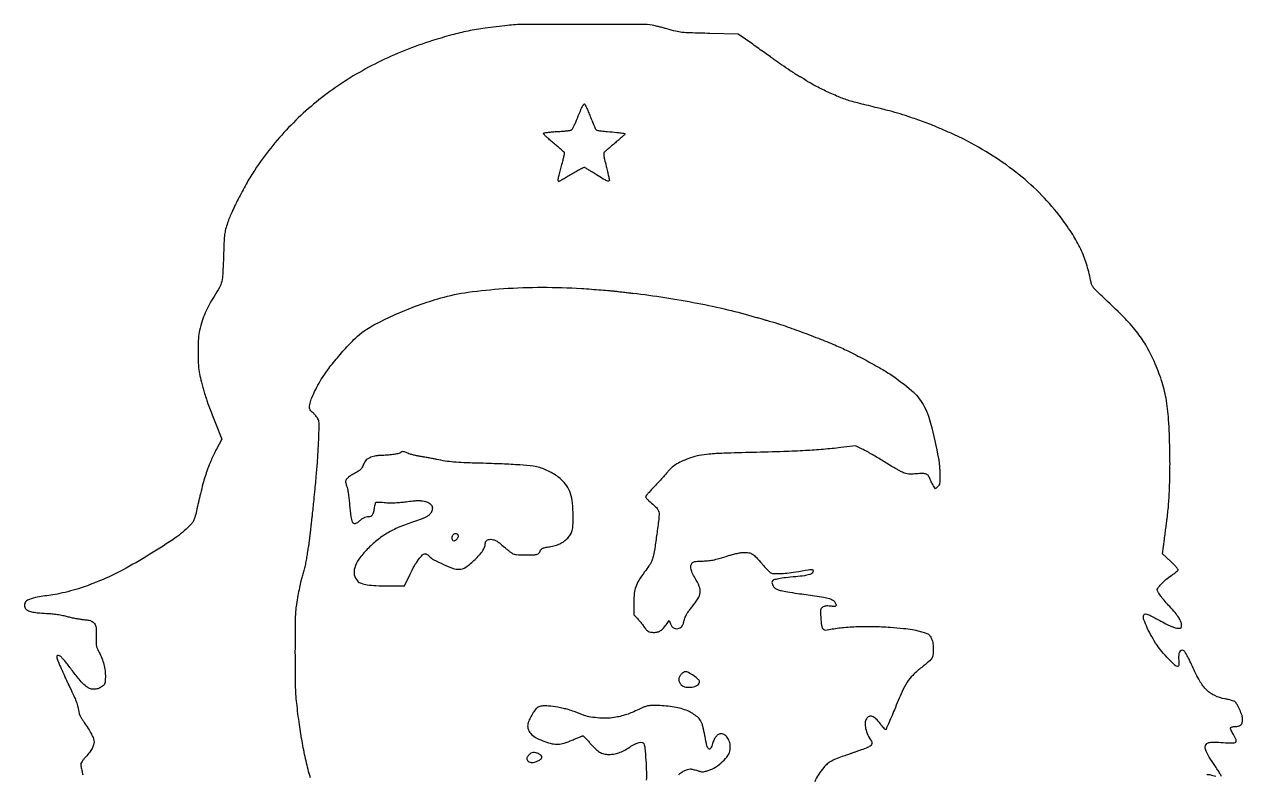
# Model space of a CAD drawing. Extents: x 0 to 1200, y 0 to 1477.
# Drawn here: x 23 to 1200, y 752 to 1477 of the extents above; entities that cross this region are included whole.
import ezdxf

# ---------------------------------------------------------------- set-up
doc = ezdxf.new("R2010")
doc.units = 0

msp = doc.modelspace()

# ---------------------------------------------------------------- linework, layer by layer
for points in [[(1179.62435, 749.732026, 0.004306), (1177.906394, 752.734688, 0.010359), (1175.753101, 756.254575, 0.006354), (1173.077928, 760.316093, -0.007495), (1167.783252, 768.394647, -0.032137), (1165.020365, 773.441035, -0.05729), (1163.839803, 776.977265, -0.143709), (1164.048849, 779.66206, -0.15575), (1165.558972, 781.55963, -0.106262), (1168.140517, 782.584343, -0.048175), (1172.628954, 782.898408, -0.008299), (1181.15981, 782.531219, 0.009278), (1190.511249, 782.147047, 0.171733), (1193.282194, 783.058073, 0.349216), (1193.792522, 785.133999, 0.031329), (1191.072818, 790.189761, -0.017826), (1189.895374, 792.2437, -0.023721), (1188.983925, 794.192635, -0.022173), (1188.391839, 795.836707, -0.168504), (1188.418228, 796.647502, -0.16844), (1188.879604, 797.195094, -0.056426), (1189.84672, 797.631815, -0.045928), (1191.162996, 797.925658, -0.029868), (1192.718615, 798.031803, 0.05285), (1196.148162, 798.424518, 0.132608), (1198.359108, 799.584827, 0.142337), (1199.592741, 801.637931, 0.06466), (1200, 804.774008, 0.080162), (1199.389678, 808.556347, 0.02335), (1197.267907, 814.08151, 0.022714), (1194.667119, 819.347184, 0.093744), (1192.412619, 822.072519, 0.092692), (1191.455885, 822.605002, 0.011188), (1189.142419, 823.322256, 0.01299), (1186.325455, 824.048403, 0.010355), (1183.253597, 824.689018, -0.059864), (1173.032764, 827.900856, -0.089081), (1165.32177, 833.196098, -0.06872), (1158.643911, 841.905597, -0.023252), (1151.385994, 856.179546, 0.005523), (1148.182581, 863.074109, 0.016927), (1145.8044, 867.643852, 0.019872), (1143.940569, 870.660508, 0.169158), (1142.685457, 871.599832, 0.180182), (1140.55938, 871.49513, 0.181827), (1139.029698, 870.025234, 0.095607), (1138.229859, 866.956507, 0.031085), (1138.219569, 862.25, -0.008591), (1138.362185, 858.918358, -0.0525), (1138.225932, 857.203871, -0.136332), (1137.800638, 856.335012, -0.214346), (1137.055065, 856, -0.197059), (1134.803293, 856.92332, -0.007562), (1128.340528, 863.490207, -0.014443), (1121.974438, 870.555327, -0.026401), (1117.270324, 876.721177, -0.020752), (1112.161534, 884.916423, -0.021038), (1107.774748, 893.470292, -0.018904), (1104.608104, 901.087329, -0.124851), (1104.168007, 905.155055, -0.249216), (1105.243208, 906.632438, -0.190963), (1107.267674, 906.786203, -0.045538), (1111.355648, 905.093439, -0.004205), (1121.022459, 899.912262, 0.006688), (1127.156672, 896.663571, 0.018199), (1131.608816, 894.582372, 0.025016), (1134.943257, 893.361944, 0.075353), (1137.331285, 893, 0.019159), (1139.522591, 893.083998, 0.154222), (1140.446286, 893.455785, 0.190672), (1140.886235, 894.251094, 0.032126), (1141, 896.019872, 0.101197), (1140.33276, 899.282848, 0.040925), (1138.204068, 903.320096, 0.031366), (1134.688784, 908.144078, 0.01492), (1129.607027, 913.911472, -0.008067), (1124.997428, 919.000678, -0.014885), (1121.443651, 923.305777, -0.017353), (1118.900155, 926.82657, -0.062979), (1117.663988, 929.289816, -0.243447), (1117.983796, 931.587944, -0.030813), (1121.223857, 935.615344, -0.032075), (1125.802605, 940.033761, -0.026731), (1131.186657, 944.126757, 0.0073), (1133.416688, 945.689194, 0.009486), (1135.410556, 947.188409, 0.007475), (1137.028395, 948.493074, 0.081084), (1137.576644, 949.124013, 0.305914), (1137.545256, 949.904913, 0.015705), (1135.903154, 951.997615, 0.019393), (1133.560635, 954.586301, 0.010068), (1130.450451, 957.64077), (1122.62358, 965.023806), (1124.453007, 979.261903, -0.000096), (1125.211096, 985.153049, -0.000094), (1125.976087, 991.080059, -0.000092), (1126.648875, 996.277434, -0.000358), (1127.068979, 999.5, 0.014142), (1128.47232, 1013.201511, 0.008751), (1129.382807, 1029.361232, 0.008075), (1129.786413, 1047.192177, 0.006887), (1129.649244, 1066, 0.010432), (1128.432199, 1095.007792, 0.028468), (1125.980215, 1115.391557, 0.035456), (1121.61641, 1132.660266, 0.026002), (1114.461892, 1151.08479, 0.026087), (1106.344458, 1166.886676, 0.036609), (1097.39386, 1179.972654, 0.027557), (1084.827057, 1194.066565, 0.008385), (1064.30076, 1214, -0.004708), (1057.921377, 1220.104637, -0.042311), (1055.390667, 1223.028685, -0.076736), (1054.033067, 1225.664189, -0.033004), (1053.026959, 1229.5, 0.027333), (1049.036152, 1245.449243, 0.03508), (1043.568288, 1259.547957, 0.032341), (1035.804383, 1273.600327, 0.018644), (1024.77956, 1289.485725, 0.031992), (1005.927527, 1311.509904, 0.029749), (983.980064, 1331.525895, 0.028487), (958.856117, 1349.574761, 0.024293), (930.5, 1365.713768, 0.009607), (922.252801, 1369.693965, 0.004372), (911.327348, 1374.59505, 0.004256), (900.567086, 1379.200674, 0.012914), (893.144568, 1382.080339, 0.003785), (879.329801, 1386.915748, 0.008917), (868.935542, 1390.260064, 0.009152), (858.590603, 1393.18054, 0.004194), (845, 1396.628484, -0.0014), (836.090884, 1398.835816, -0.001814), (827.934375, 1400.912413, -0.001362), (821.109712, 1402.696168, -0.016299), (818.5, 1403.477692, -0.01917), (807.623987, 1407.595047, -0.012613), (795.432994, 1413.119243, -0.012642), (784.040072, 1418.992259, -0.028874), (775.84563, 1424.118157, 0.010423), (774.782752, 1424.838885, 0.013811), (773.784746, 1425.447209, 0.011139), (772.935532, 1425.908389, 0.119369), (772.557269, 1426, -0.146875), (771.5547, 1426.300998, -0.00076), (762.84526, 1432.067693, -0.003825), (754.308108, 1437.833594, -0.005842), (747, 1442.97789, 0.001097), (743.582514, 1445.432336, 0.000318), (738.300833, 1449.203028, 0.00032), (732.345012, 1453.443534, 0.000342), (726.513473, 1457.583931), (712.526946, 1467.5), (685.013473, 1468.12027, -0.001879), (666.070569, 1468.618552, -0.018763), (658.158074, 1469.154085, -0.033105), (651.992212, 1470.220669, -0.01235), (643.5, 1472.49953, 0.006884), (639.994165, 1473.481509, 0.005009), (636.069818, 1474.480687, 0.005061), (632.32724, 1475.353721, 0.011064), (629.439805, 1475.929788, 0.043195), (619.424972, 1476.81801, 0.000661), (561.264449, 1476.864587, 0.001023), (504.934968, 1476.71998, 0.025634), (489.5, 1475.856756, 0.007383), (467.89494, 1473.210182, 0.015869), (451.356174, 1470.398557, 0.016899), (435.688721, 1466.665256, 0.009609), (417, 1461.150673, 0.03786), (364.346494, 1440.008156, 0.043019), (317.819244, 1411.896341, 0.044321), (277.968781, 1377.080499, 0.0452), (245.16767, 1336, 0.016573), (237.831136, 1324.042378, 0.010706), (230.102574, 1309.751879, 0.010691), (223.299746, 1295.775258, 0.025452), (219.008037, 1285.052048, 0.016569), (217.082772, 1278.754077, 0.0355), (216.110718, 1273.768811, 0.020047), (215.574462, 1267.204403, 0.002361), (215.036478, 1252.552048, -0.004998), (214.328311, 1235.690065, -0.044432), (213.286471, 1228.338207, -0.066875), (211.05173, 1222.457006, -0.018421), (206.007429, 1213.916806, 0.01691), (201.126651, 1205.710184, 0.024166), (197.408571, 1198.098873, 0.02419), (194.444857, 1190.170023, 0.016991), (191.853989, 1181, 0.05061), (190.817379, 1173.65719, 0.009719), (190.552477, 1160.19562, 0.009973), (190.818262, 1146.710695, 0.046331), (191.843978, 1139, 0.002003), (193.718338, 1130.953173, 0.007376), (194.998648, 1125.888589, 0.008933), (196.300198, 1121.366175, 0.004067), (198.154924, 1115.5, 0.008175), (199.698627, 1111.003625, 0.002948), (202.035389, 1104.660399, 0.002923), (204.677237, 1097.740633, 0.003469), (207.255746, 1091.237529), (213.430271, 1075.975058), (208.237925, 1066.169777, 0.010301), (205.996491, 1061.717627, 0.006446), (203.548652, 1056.420983, 0.006468), (201.27132, 1051.139191, 0.011709), (199.565822, 1046.751513, 0.01153), (197.253085, 1039.870725, 0.010675), (195.195869, 1032.712317, 0.006657), (192.759061, 1022.973399, 0.001537), (188.922922, 1006.5, -0.008583), (187.337999, 1000.103397, -0.055785), (186.135624, 997.017182, -0.06422), (184.341394, 994.456702, -0.013417), (180.532877, 990.5, -0.04652), (166.007051, 978.640802, -0.012417), (140.793877, 962.591161, -0.013066), (114.131528, 947.470042, -0.031521), (93.5, 938.08902, 0.00099), (91.056236, 937.153216, 0.001065), (88.675, 936.230114, 0.001006), (86.633893, 935.429125, 0.005082), (85.5, 934.968144, -0.022068), (77.420139, 931.998874, -0.012185), (67.319284, 929.05412, -0.012144), (56.948594, 926.570939, -0.019574), (48, 925.020238, 0.013222), (33.211553, 922.65062, 0.071512), (25.532329, 920.036528, 0.207697), (22.774843, 916.697779, 0.218587), (23.407616, 912.500652, 0.125444), (25.67743, 910.423225, 0.062436), (29.340673, 909.015534, 0.037471), (34.998141, 908.06034, 0.010341), (44, 907.414043, -0.011363), (49.466995, 907.010302, -0.012581), (54.726604, 906.367545, -0.013325), (59.624603, 905.509551, -0.017956), (64, 904.45749, 0.012328), (67.796661, 903.499269, 0.008209), (72.189729, 902.580591, 0.008266), (76.48401, 901.829295, 0.015986), (79.943757, 901.395623, -0.012315), (83.816414, 900.939043, -0.039532), (86.348658, 900.370101, -0.057941), (88.182688, 899.560328, -0.06355), (89.71968, 898.37123, -0.067136), (91.013746, 896.67365, -0.086666), (91.674306, 894.831835, -0.04136), (91.92816, 891.980086, -0.005181), (91.901747, 885.769532, 0.007512), (91.904403, 879.271057, 0.046031), (92.263478, 875.941475, 0.055944), (93.206178, 873.01062, 0.014152), (95.392122, 868.5, -0.030503), (98.025944, 862.579669, -0.034477), (99.796528, 856.617477, -0.034955), (100.713756, 850.543046, -0.03311), (100.800012, 844.287848, -0.015203), (100.518581, 840.897102, -0.08007), (100.016632, 839.104449, -0.103241), (99.034511, 837.781395, -0.033668), (97.102117, 836.284226, -0.0383), (95.390261, 835.314748, -0.035994), (93.515203, 834.594431, -0.035928), (91.552609, 834.149386, -0.03781), (89.579961, 834, -0.106584), (85.402541, 834.900725, -0.073178), (81.309921, 837.528754, -0.041643), (76.383763, 842.602562, -0.009855), (69.072001, 851.875585, 0.004393), (62.509317, 860.388211, 0.027515), (58.885077, 864.515713, 0.059181), (56.43438, 866.485327, 0.235508), (54.56992, 866.665204, 0.305814), (53.828515, 865.606277, 0.089449), (54.164221, 863.541334, 0.019765), (55.872606, 859.253053, 0.000959), (62.13533, 845.25, 0.003627), (63.244457, 842.829864, 0.001201), (64.906231, 839.294381, 0.001196), (66.767159, 835.383989, 0.001359), (68.569633, 831.645765, -0.011261), (71.086223, 826.150952, -0.021677), (72.808017, 821.62626, -0.021265), (74.151843, 816.912883, -0.010402), (75.481397, 810.807291, 0.065177), (75.961091, 809.377887, 0.01394), (77.176969, 807.052798, 0.014346), (78.74969, 804.419548, 0.013229), (80.512183, 801.807291, -0.016146), (84.275948, 796.158081, -0.021344), (87.309015, 790.770385, -0.02237), (89.409236, 786.13388, -0.094387), (89.990231, 783.151129, -0.083592), (89.510301, 780.226267, -0.044803), (88.017386, 776.874033, -0.035649), (85.525372, 773.068704, -0.019232), (81.958902, 768.74325, 0.015707), (80.060098, 766.473146, 0.019813), (78.456678, 764.253261, 0.018277), (77.276422, 762.32546, 0.12891), (77, 761.271128, 0.053329), (77.137266, 759.987814, 0.002846), (78.028933, 755.977881, 0.004437), (79.160967, 751.215437, 0.003216)], [(298.989896, 748.5, -0.0121), (294.837906, 764.796129, -0.011096), (291.346706, 781.74991, -0.010271), (288.383468, 800.070688, -0.007531), (285.821583, 820.5, -0.023249), (284.72394, 837.844607, -0.004218), (284.456972, 870.104349, -0.003507), (284.689714, 902.551526, -0.035467), (285.83683, 916, -0.004555), (287.294631, 924.749082, -0.006658), (288.750746, 932.422447, -0.007498), (290.140969, 938.762999, -0.019969), (291.379913, 943.226256, 0.011037), (292.74229, 947.814612, 0.01044), (293.9282, 952.544198, 0.0099), (294.970554, 957.557424, 0.007899), (295.901463, 963, -0.00022), (296.33273, 965.777436, -0.00018), (296.796505, 968.748558, -0.000181), (297.225234, 971.48221, -0.000477), (297.535226, 973.441899, 0.006224), (297.837337, 975.505179, 0.001848), (298.248192, 978.66637, 0.001854), (298.683563, 982.221991, 0.002), (299.081314, 985.691899, -0.000417), (299.50609, 989.50426, -0.000235), (300.027576, 994.129808, -0.000234), (300.558226, 998.79729, -0.000384), (301.012564, 1002.75, 0.00258), (301.759923, 1009.513652, 0.001762), (302.542337, 1017.205822, 0.001151), (303.54336, 1027.651386, 0.000322), (305.061509, 1044, 0.007337), (306.094831, 1057.344606, 0.004545), (306.935815, 1073.044056, 0.002718), (307.517457, 1087.954082, 0.045332), (307.235219, 1092.896126, 0.062948), (306.736403, 1094.675078, 0.044228), (305.761296, 1096.514243, 0.036634), (304.277642, 1098.469375, 0.021098), (302.230458, 1100.603675, -0.011984), (299.50071, 1103.3477, -0.084788), (298.45909, 1104.904565, -0.115206), (298.14776, 1106.514028, -0.030069), (298.408259, 1109.151647, -0.05501), (299.849895, 1114.391761, -0.016957), (303.137335, 1121.908305, -0.01699), (307.346488, 1129.98976, -0.019865), (311.895496, 1137.345131, -0.020775), (319.960333, 1148.287396, -0.012086), (330.482892, 1160.758243, -0.011551), (340.991137, 1172.080206, -0.040083), (348.5, 1178.658432, -0.039501), (362.139674, 1187.216424, -0.016732), (381.621848, 1196.577623, -0.016234), (403.513375, 1205.372243, -0.018511), (425, 1212.31476, -0.034471), (451.582214, 1217.885822, -0.017556), (485.553259, 1221.382343, -0.016531), (523.125246, 1222.67524, -0.016144), (561, 1221.502806, -0.00179), (570.620324, 1220.859122, -0.001871), (580.09375, 1220.155562, -0.001795), (588.273024, 1219.487779, -0.008278), (593, 1219.005819, 0.000398), (596.903716, 1218.545528, 0.000223), (601.646875, 1217.99223, 0.000223), (606.437539, 1217.437723, 0.000364), (610.5, 1216.972335, -0.009969), (641.60574, 1212.802135, -0.009711), (672.794591, 1207.363858, -0.010054), (702.472062, 1200.971297, -0.013589), (729, 1193.930101, 0.00079), (733.239983, 1192.687704, 0.000905), (737.296875, 1191.513872, 0.000815), (740.742128, 1190.529839, 0.005168), (742.5, 1190.050428, -0.019018), (753.257709, 1186.793945, -0.004437), (771.033413, 1180.489061, -0.00482), (789.966942, 1173.376208, -0.007681), (806, 1166.891138, -0.015214), (818.433534, 1161.18659, -0.007214), (834.11226, 1153.123345, -0.007158), (849.351605, 1144.723701, -0.017653), (860.214516, 1138.013147, -0.030876), (880.046438, 1122.924182, -0.086005), (891.104638, 1109.445558, -0.066986), (898.45085, 1091.144049, -0.013675), (906.102281, 1057.022546, -0.018784), (906.593989, 1053.889648, -0.008379), (907.016603, 1049.734418, -0.008281), (907.317529, 1045.318333, -0.011108), (907.434912, 1041.307897, -0.006687), (907.401481, 1036.024863, -0.039777), (907.128391, 1033.281396, -0.076146), (906.511041, 1031.483304, -0.075365), (905.382197, 1029.945326), (903.264395, 1027.819951), (901.306793, 1030.659975, -0.020124), (900.460875, 1031.999512, -0.011193), (899.533852, 1033.693868, -0.01115), (898.670985, 1035.453342, -0.017692), (898.020222, 1037, 0.052099), (896.312596, 1040.386867, 0.157379), (894.339663, 1042.006923, 0.0972), (891.197778, 1042.583555, 0.013329), (884.509232, 1042.322992, -0.008031), (878.762443, 1042.038116, -0.047737), (875.765643, 1042.223954, -0.060727), (873.174203, 1042.965317, -0.017655), (869.400988, 1044.719835, -0.01208), (866.332727, 1046.375043, -0.00344), (861.649206, 1049.092555, -0.003462), (856.402686, 1052.234338, -0.003663), (851.298437, 1055.390613, 0.005498), (846.137582, 1058.555775, 0.004937), (840.720869, 1061.724233, 0.004954), (835.804378, 1064.471036, 0.015476), (832.423804, 1066.182452), (825.750734, 1069.305159), (811.625367, 1067.662781, -0.007773), (794.72566, 1065.963643, -0.007466), (777.552331, 1064.764222, -0.005593), (756.468662, 1063.844149, -0.002022), (726.5, 1062.9934, 0.002097), (698.432857, 1062.19243, 0.013393), (684.221065, 1061.345707, 0.026279), (674.813731, 1060.031149, 0.035255), (666.5, 1057.802916, 0.018264), (659.047334, 1054.921998, 0.034337), (653.307257, 1051.977006, 0.040968), (648.753869, 1048.694748, 0.044991), (644.950125, 1044.806483, -0.010169), (642.692696, 1042.152471, -0.003445), (639.30372, 1038.38116, -0.003424), (635.500136, 1034.263665, -0.003929), (631.809717, 1030.384702, 0.005767), (628.433581, 1026.809855, 0.008735), (625.587854, 1023.61597, 0.004232), (623.260469, 1020.863332, 0.175112), (623, 1020.142416, 0.151627), (623.18528, 1019.545491, 0.022943), (623.948901, 1018.536402, 0.02396), (624.993379, 1017.396162, 0.018665), (626.230301, 1016.257714, -0.008807), (631.249172, 1011.817919, -0.036065), (634.039169, 1008.86379, -0.062531), (635.507731, 1006.520538, -0.109164), (636, 1004.292694, -0.03026), (635.627099, 998.136796, -0.003336), (633.827706, 984.120182, -0.00353), (631.841225, 970.166198, -0.026881), (630.509012, 963.668186, -0.012554), (629.176566, 959.053088, -0.044508), (627.991548, 956.211802, -0.033321), (626.1678, 953.241927, -0.004849), (622.007383, 947.5, 0.018394), (616.37089, 939.260113, 0.056235), (613.424898, 933.173986, 0.060187), (612.014709, 926.81487, 0.023386), (611.552332, 917.798186), (611.5, 906.096372), (615.093139, 902.298186, -0.010758), (616.641931, 900.588798, -0.007389), (618.327024, 898.587592, -0.007452), (619.892825, 896.611905, -0.015006), (621.056424, 895, 0.025342), (623.457362, 891.81484, 0.085196), (625.440037, 890.130501, 0.095421), (627.743437, 889.305396, 0.036731), (631.144245, 889.031803, 0.06598), (634.558734, 889.460576, 0.084946), (637.433914, 890.765903, 0.063975), (640.270343, 893.270934, 0.022482), (643.670096, 897.521605), (645.840192, 900.5), (647.042814, 897.178592, 0.08269), (648.428716, 894.714836, 0.109308), (650.432186, 893.10911, 0.112996), (652.872399, 892.530413, 0.09305), (655.512291, 893.004673, 0.089461), (657.282886, 894.070283, 0.083889), (658.61643, 895.708631, 0.052798), (659.751801, 898.318685, 0.014504), (660.97405, 902.637289, -0.05412), (661.782935, 904.81973, -0.023085), (663.303196, 907.542492, -0.020479), (665.371797, 910.589981, -0.014982), (667.902671, 913.802536, 0.0338), (673.583083, 921.599122, 0.114169), (675.640254, 927.513776, 0.121953), (674.824482, 933.504555, 0.041191), (670.882883, 941.452545, -0.029237), (668.089395, 946.762978, -0.067419), (666.797043, 951.075308, -0.102925), (666.956717, 954.358837, -0.173126), (668.489651, 956.616091, -0.091497), (669.700156, 957.199169, -0.027429), (671.709441, 957.630699, -0.023983), (674.259427, 957.909115, -0.0152), (677.24831, 958, 0.022086), (682.828385, 958.246609, 0.027951), (687.936955, 958.988515, 0.020695), (693.998498, 960.481462, 0.006382), (703, 963.223008, -0.013377), (707.12586, 964.416802, -0.012517), (711.401737, 965.417377, -0.012944), (715.301547, 966.122795, -0.032755), (718.170629, 966.374708, -0.051563), (722.7421, 966.003867, -0.096312), (726.183269, 964.645314, -0.061716), (729.784094, 961.665429, -0.011674), (735.5, 955.314921, 0.006287), (737.943818, 952.540239, 0.007442), (740.325, 949.98184, 0.006585), (742.391328, 947.882984, 0.046144), (743.5, 946.97202, 0.132104), (746.403026, 945.968225, 0.023423), (752.207856, 945.832472, 0.022281), (759.596491, 946.335756, 0.013749), (768.22344, 947.552024, -0.001035), (780.115941, 949.538233, -0.02984), (783.195833, 949.858932, -0.187008), (784.46781, 949.429414, -0.222411), (785, 948.292184, -0.228691), (784.051504, 946.326895, -0.090926), (781.340471, 944.880369, -0.045141), (776.416508, 943.786686, -0.010786), (768.072008, 942.892306, 0.007152), (758.149659, 941.901691, 0.020779), (751.340927, 940.835274, 0.024082), (746.740042, 939.684611, 0.231815), (745.304102, 938.350093, 0.151839), (745.17188, 936.319738, 0.08495), (746.157919, 934.024979, 0.075067), (748.017587, 931.926695, 0.075136), (750.413305, 930.471777, 0.047693), (753.849832, 929.40698, 0.009919), (760.066435, 928.241577, 0.006451), (769.751925, 926.752218, 0.001406), (786.483437, 924.447867, -0.00971), (795.145437, 923.107958, -0.035126), (800.557737, 921.765604, -0.058325), (803.984811, 920.194488, -0.134052), (805.919509, 918.1504, -0.038664), (806.998369, 915.69578, -0.302213), (806.704544, 914.545813, -0.196772), (805.338853, 914.054884, -0.018378), (801.701215, 914.347405, 0.017387), (798.991541, 914.570706, 0.044959), (797.033664, 914.487633, 0.059744), (795.477039, 914.087493, 0.060087), (794.062399, 913.331152, 0.076016), (792.745394, 912.072485, 0.125045), (792.1381, 910.665631, 0.052527), (792.014387, 908.366151, 0.004914), (792.360711, 902.699098, 0.013668), (793.020735, 895.999342, 0.092954), (794.033436, 892.847731, 0.209749), (795.738751, 891.521467, 0.113744), (798.443987, 891.464673, -0.024896), (811.21734, 893.470259, -0.016131), (826.136687, 894.571804, -0.014982), (842.458788, 894.759166, -0.013129), (859.5, 893.996245, -0.006174), (872.194782, 892.935752, -0.018622), (880.801727, 891.784822, -0.024953), (887.791169, 890.22135, -0.021718), (894.928036, 887.908488, -0.132708), (897.521089, 886.054559, -0.079661), (899.4377, 882.762637, -0.060319), (900.612227, 878.119506, -0.032656), (900.977764, 872.229764, -0.032892), (900.624735, 867.126364, -0.111032), (899.466664, 864.011798, -0.070868), (896.816672, 860.98207, -0.008361), (889.917023, 855.241717, 0.022899), (881.109021, 847.469536, 0.05721), (875.670538, 840.849234, 0.040349), (870.873602, 831.915273, 0.007016), (863.445008, 814.25, -0.002975), (860.411336, 806.869539, -0.004864), (857.742131, 800.654688, -0.001024), (855.347238, 795.254795, -0.296047), (854.954626, 795, -0.20617), (854.529372, 795.183134, -0.006222), (853.194208, 796.630585, -0.011375), (851.653397, 798.423664, -0.007502), (849.96071, 800.550927, 0.031603), (845.577819, 805.545107, 0.110374), (841.984735, 807.835278, 0.197968), (838.976404, 807.704979, 0.140052), (836.387479, 805.468615, 0.137952), (835.122889, 801.463899, 0.063129), (835.643867, 795.961405, 0.054264), (837.750291, 789.789797, 0.044277), (841.255358, 783.75, -0.191832), (841.762654, 781.633683, -0.182587), (840.690025, 779.693308, -0.076354), (837.512003, 777.735206, -0.016206), (831.425951, 775.392973, 0.000449), (827.897861, 774.161333, 0.00059), (824.681373, 773.030966, 0.000427), (821.986746, 772.077832, 0.005693), (821, 771.715156, -0.006632), (820.075702, 771.377401, -0.000802), (818.03125, 770.664597, -0.000953), (815.598697, 769.826048, -0.000785), (813, 768.940321, 0.013996), (806.52854, 766.542004, 0.036836), (802.090888, 764.362494, 0.045656), (798.597523, 761.861045, 0.034098), (795.230906, 758.524983, 0.079458), (786.436393, 744.596893, 0.066126)], [(655.092389, 751.390324, -0.070187), (657.186879, 753.397582, -0.038958), (660.216555, 755.238926, -0.03908), (663.455847, 756.570891, -0.078158), (666.184227, 757, -0.046882), (667.239052, 756.900877, -0.010704), (668.994757, 756.528862, -0.010982), (671.008154, 756.010096, -0.010495), (673.027764, 755.396127, 0.017791), (676.026628, 754.532046, 0.063525), (678.005351, 754.297305, 0.059631), (680.04295, 754.559384, 0.014427), (683.318327, 755.486675, 0.0627), (690.602108, 758.826968, 0.051), (697.404525, 764.075091, 0.053754), (702.533938, 770.1114, 0.116426), (704.695353, 775.76535, 0.077961), (704.573012, 781.256739, 0.085574), (702.755385, 786.257636, 0.100725), (699.689697, 789.752165, 0.163921), (695.985753, 791, 0.125167), (693.474674, 790.361388, 0.089132), (691.199926, 788.537374, 0.069452), (689.260474, 785.567118, 0.03976), (687.748438, 781.55362, -0.049034), (685.866258, 776.824833, -0.493164), (684.069077, 776.502114, -0.150072), (682.29106, 779.507532, -0.013349), (680.440025, 788.208816, 0.004384), (679.774201, 791.639816, 0.004257), (679.04202, 795.09259, 0.004204), (678.346852, 798.117643, 0.015718), (677.834549, 800, 0.143427), (673.037225, 807.289322, 0.075364), (663.729287, 813.039349, 0.059456), (650.742731, 816.832224, 0.037542), (635, 818.258274, 0.007807), (628.351366, 818.256127, 0.044398), (624.837114, 817.886926, 0.05037), (621.633897, 816.916842, 0.011774), (616.5, 814.634848, -0.008249), (609.872667, 811.632909, -0.018932), (604.767196, 809.647049, -0.02151), (599.94269, 808.206901, -0.014221), (594.295019, 806.952081, -0.039232), (587.041671, 806.137994, -0.023781), (578.400368, 806.260775, -0.023857), (570.041669, 807.179439, -0.05055), (563.75, 808.84094, 0.003039), (554.053702, 812.414709, 0.013567), (548.300673, 814.320646, 0.01983), (543.561411, 815.546573, 0.012866), (538, 816.603121, 0.011358), (529.001294, 817.864765, 0.048466), (523.583121, 817.971642, 0.084582), (519.893617, 817.045674, 0.101542), (516.979975, 814.978563, 0.046644), (514.257072, 811.456626, 0.026367), (511.610299, 806.74912, 0.025389), (509.581373, 802.0644, 0.089724), (509, 798.850709, 0.105985), (509.990437, 794.230657, 0.100041), (512.798124, 790.312604, 0.071089), (517.797313, 786.835996, 0.028065), (525.5, 783.491835, 0.033232), (532.585257, 781.400286, 0.068354), (538.336618, 780.915397, 0.063631), (544.265297, 781.991036, 0.025529), (552, 784.881363, -0.004293), (555.712704, 786.451408, -0.006317), (559.003125, 787.761288, -0.003208), (561.804323, 788.815054, -0.110462), (562.5, 788.908384, -0.17379), (563.104677, 788.630471, -0.005868), (564.986717, 786.74355, -0.010456), (567.166082, 784.410976, -0.00703), (569.561164, 781.660748, 0.02317), (574.431146, 776.420137, 0.060595), (578.501441, 773.29581, 0.076014), (582.614968, 771.643807, 0.055922), (587.5, 771.062585, 0.044572), (592.308073, 771.459614, 0.041315), (597.098016, 772.703403, 0.036559), (602.120104, 774.884512, 0.02309), (607.638425, 778.110232, -0.026497), (612.651624, 780.995062, -0.057082), (616.822419, 782.541907, -0.092975), (619.814309, 782.708706, -0.275322), (621.366998, 781.486003, -0.070495), (622.349012, 777.208204, -0.005539), (623.21279, 765.52768, -0.007987), (623.761517, 753.802218, -0.02638), (623.591733, 746.071501, -0.01645)], [(1165.326847, 751.233568, -0.216427), (1166.423854, 751.743736, -0.066475), (1168.457574, 751.490809, -0.004307), (1174.217858, 749.926961, 0.014511)]]:
    msp.add_lwpolyline(points, format="xyb")
for points in [[(569.493666, 1387.75, 0.004935), (571.423528, 1383.00702, 0.007355), (573.213207, 1378.900665, 0.00363), (574.800616, 1375.466434, 0.137186), (575.353703, 1374.826731, 0.108282), (576.667852, 1374.317787, 0.008729), (580.363843, 1373.810838, 0.00782), (585.96519, 1373.230638, 0.00189), (595.25, 1372.450795, -0.010182), (598.221178, 1372.151548, -0.016624), (600.723438, 1371.763159, -0.010566), (602.71474, 1371.342139, -0.348487), (603, 1370.98256, -0.205387), (602.772074, 1370.451096, -0.003144), (600.282812, 1368.112372, -0.007841), (597.29541, 1365.426724, -0.005036), (593.75, 1362.400831, 0.000532), (590.108257, 1359.348982, 0.000717), (586.819455, 1356.578885, 0.000485), (584.064845, 1354.247377, 0.007775), (583.146018, 1353.443255, 0.193102), (582.567359, 1352.259927, 0.049819), (582.62422, 1350.094046, 0.024761), (583.264318, 1346.480401, 0.004111), (584.896018, 1339.606081, -0.001707), (586.085493, 1334.699927, -0.002554), (587.088205, 1330.404562, -0.001064), (587.919792, 1326.722096, -0.055048), (588, 1325.995777, -0.405201), (587.280525, 1325.253744, -0.110005), (585.507971, 1325.591448, -0.033565), (582.073874, 1327.355319, -0.00524), (575.579765, 1331.355506, 0.000554), (571.630815, 1333.839294, 0.000783), (568.108144, 1336.041838, 0.000445), (565.128987, 1337.894393, 0.011131), (564.299025, 1338.384224, 0.24117), (563.434361, 1338.416757, 0.007211), (560.078048, 1336.794994, 0.012854), (556.103586, 1334.673825, 0.008341), (551.616217, 1332.028718, -0.00393), (547.137466, 1329.335167, -0.005919), (543.188088, 1327.064686, -0.002607), (539.795853, 1325.190721, -0.125526), (539.04814, 1325, -0.394945), (538.457278, 1325.552968, -0.063403), (538.561791, 1327.281141, -0.017392), (539.384358, 1330.928396, -0.001153), (542.136967, 1341.321411, 0.005436), (543.211575, 1345.523919, 0.008343), (544.041639, 1349.187915, 0.00372), (544.668884, 1352.303653, 0.18838), (544.55873, 1352.904973, 0.074156), (544.131495, 1353.410545, 0.00116), (541.274076, 1355.910751, 0.003052), (537.923735, 1358.792791, 0.002014), (534.03838, 1362.067156, -0.007113), (530.210471, 1365.360458, -0.011299), (527.039775, 1368.298249, -0.005344), (524.476675, 1370.836729, -0.281847), (524.325149, 1371.483595, -0.27857), (524.825316, 1371.911842, -0.006315), (528.06284, 1372.408082, -0.012325), (531.985429, 1372.86045, -0.0078), (536.57725, 1373.203493, 0.003113), (541.287243, 1373.510997, 0.004092), (545.581425, 1373.853555, 0.003003), (549.172181, 1374.191335, 0.038747), (550.496633, 1374.428588, 0.145358), (551.563584, 1375.073096, 0.043811), (552.724276, 1376.596328, 0.032122), (553.995038, 1378.926074, 0.013255), (555.423462, 1382.225096, -0.003479), (558.775993, 1390.402811, -0.011233), (561.162853, 1395.769465, -0.00829), (563.002282, 1399.50527, -0.281254), (563.812217, 1400, -0.288394), (564.261651, 1399.717256, -0.003358), (565.826585, 1396.401562, -0.008892), (567.576312, 1392.446107, -0.005534)], [(386.45, 1063.105364, -0.130038), (384.524448, 1062.061496, -0.018292), (380.058505, 1061.148937, -0.019653), (374.531728, 1060.450649, -0.014874), (368.426378, 1060.10451, 0.014435), (364.629761, 1059.892602, 0.023503), (361.430569, 1059.469066, 0.027555), (358.719549, 1058.823661, 0.039409), (356.413631, 1057.935671, 0.036436), (353.896609, 1056.497176, 0.077274), (352.252407, 1054.976811, 0.058475), (350.885461, 1052.764437, 0.013969), (349.164508, 1048.790728, -0.074704), (348.434486, 1047.54448, -0.039063), (347.196372, 1046.23426, -0.035686), (345.603624, 1044.987216, -0.031864), (343.789996, 1043.926507, 0.020821), (339.418644, 1041.497759, 0.034579), (335.983571, 1039.056293, 0.040324), (333.655436, 1036.809425, 0.18263), (333, 1035.074835, 0.047732), (333.092599, 1034.107064, 0.01232), (333.428171, 1032.573504, 0.012423), (333.899642, 1030.835583, 0.012359), (334.457605, 1029.120161, -0.041258), (335.081545, 1026.743328, -0.008232), (335.771564, 1022.406515, -0.008656), (336.405995, 1017.316812, -0.007971), (336.883807, 1012.066586, 0.013016), (338.021579, 1000.822679, 0.091004), (339.689025, 995.588189, 0.314139), (342.163377, 994.324615, 0.156342), (345.493909, 995.920245, -0.024648), (348.203475, 998.23823, -0.045259), (350.649745, 999.799059, -0.054747), (352.975882, 1000.696155, -0.064765), (355.311814, 1001, 0.102862), (357.45512, 1001.445644, 0.13757), (358.987953, 1002.693902, 0.088888), (360.075385, 1005.02407, 0.025641), (360.899538, 1008.928019, -0.007955), (361.247965, 1010.925565, -0.011161), (361.62697, 1012.695753, -0.007639), (361.996487, 1014.15189, -0.131145), (362.240875, 1014.574209, -0.171232), (363.025018, 1014.949348, -0.030552), (364.672622, 1015.025132, -0.016531), (367.461241, 1014.890673, -0.00253), (373, 1014.411503, 0.025792), (376.418938, 1014.275414, 0.010404), (381.089022, 1014.427694, 0.009852), (386.349065, 1014.81292, 0.009316), (391.689181, 1015.410502, -0.006494), (397.995655, 1016.152282, -0.018655), (402.393132, 1016.446426, -0.026154), (405.828007, 1016.368055, -0.034052), (408.940754, 1015.919286, -0.068483), (413.572702, 1014.238911, -0.145434), (416.275999, 1011.598611, -0.171113), (416.852349, 1008.228908, -0.102986), (415.3515, 1004.413705, -0.077426), (413.349614, 1002.197278, -0.052279), (410.489457, 1000.334784, -0.031634), (406.068744, 998.416038, -0.008001), (398.654253, 995.874319, 0.021147), (384.588634, 990.635525, 0.034065), (373.174628, 984.88163, 0.036831), (363.29741, 977.997921, 0.031056), (353.921775, 969.361501, 0.034736), (345.948417, 959.796241, 0.082045), (341.826154, 951.511701, 0.123047), (341.454389, 944.520522, 0.149514), (344.520559, 938.752168, 0.114523), (348.135772, 936.498954, 0.043521), (353.940658, 935.064191, 0.029171), (362.399378, 934.241144, 0.009668), (374.869646, 934), (390.075467, 934), (395.412532, 945.358536, -0.018621), (399.474511, 953.228085, -0.030801), (403.541316, 959.49922, -0.033804), (407.251808, 963.864598, -0.202379), (409.942048, 965, -0.099975), (410.753603, 964.836091, -0.036138), (411.806919, 964.299953, -0.034094), (412.907353, 963.528824, -0.034318), (413.890216, 962.61686, 0.084574), (418.346716, 959.244028, 0.015877), (427.602194, 954.803203, 0.015661), (437.11309, 950.957028, 0.088473), (442.479353, 950, 0.154134), (449.244189, 952.136126, 0.039659), (458.18067, 959.526726, 0.039445), (465.817172, 968.204265, 0.162104), (468, 974.760162, -0.102966), (468.366759, 976.522243, -0.121211), (469.398126, 977.874266, -0.105674), (471.066441, 978.716098, -0.064277), (473.265741, 979, -0.065372), (476.021553, 978.638147, -0.063929), (478.613051, 977.576528, -0.039806), (481.733601, 975.459665, -0.009771), (486.5, 971.484196, 0.006516), (488.957296, 969.407387, 0.007285), (491.379126, 967.472567, 0.006773), (493.486137, 965.8842, 0.037969), (494.684259, 965.138846, 0.109837), (498.052779, 964.236198, 0.009692), (506.917374, 964.026643, 0.009465), (515.797436, 964.156985, 0.11495), (519.065741, 965.035184, 0.049404), (519.805632, 965.530716, 0.04979), (520.431812, 966.160604, 0.054524), (520.860452, 966.823477, 0.116794), (521, 967.412739, -0.172424), (521.549864, 968.959844, -0.109075), (523.065901, 970.162225, -0.060572), (525.794394, 971.103625, -0.017641), (530.178524, 971.883122, 0.031549), (535.543918, 972.991754, 0.043737), (540.148006, 974.69461, 0.046761), (544.1442, 977.063653, 0.04494), (547.688666, 980.162371, 0.050995), (550.521245, 983.807027, 0.078749), (552.077575, 987.471753, 0.050992), (552.798015, 992.492229, 0.010889), (552.964378, 1001.3151, 0.023635), (552.324423, 1014.056558, 0.05476), (550.360572, 1023.414558, 0.069201), (546.79523, 1030.712286, 0.063911), (541.291807, 1036.983526, 0.031936), (537.051748, 1040.26757, 0.021658), (531.848284, 1043.471131, 0.021261), (526.239467, 1046.292252, 0.025927), (520.765308, 1048.426007, 0.054713), (514.64132, 1049.734571, 0.007339), (501.489304, 1050.875303, 0.007528), (484.460567, 1051.843301, 0.004083), (463.5, 1052.547033, -0.003249), (447.389447, 1053.061018, -0.01224), (437.308073, 1053.695661, -0.01775), (429.3441, 1054.678941, -0.01497), (421, 1056.268787, 0.006377), (417.906603, 1056.913458, 0.00304), (413.9125, 1057.667645, 0.003013), (409.728969, 1058.405271, 0.004279), (406, 1059.006822, -0.01187), (402.427964, 1059.638837, -0.010368), (398.724084, 1060.465524, -0.010481), (395.407189, 1061.352478, -0.030244), (393.167095, 1062.15175, 0.006491), (389.916623, 1063.488671, 0.059119), (388.438648, 1063.880462, 0.13653), (387.43538, 1063.748935, 0.088645)], [(441.79402, 982.43461, -0.152119), (441.504011, 980.627484, -0.074981), (440.156348, 978.702263, -0.082626), (438.441521, 977.410757, -0.264471), (437.063013, 977.461056, -0.190351), (436.262987, 978.533286, -0.072856), (436.03738, 980.414344, -0.06933), (436.36808, 982.406173, -0.121196), (437.229187, 983.829187, -0.116605), (438.593752, 984.671899, -0.155633), (440.040861, 984.689683, -0.160149), (441.201973, 983.871052, -0.124714)], [(657.454545, 848.545455, 0.046014), (656.515146, 847.415182, 0.03719), (655.721023, 846.050852, 0.038507), (655.176081, 844.669695, 0.074846), (655, 843.5, 0.074846), (655.176081, 842.330305, 0.038507), (655.721023, 840.949148, 0.03719), (656.515146, 839.584818, 0.046014), (657.454545, 838.454545, 0.154488), (661.767401, 836.215556, 0.079691), (667.908134, 836.134218, 0.090134), (673.157916, 837.906531, 0.272841), (675, 841.030981, 0.210636), (673.891832, 843.544804, 0.031341), (669.477225, 847.098194, 0.034391), (664.509534, 850.118784, 0.11996), (660.889446, 851, 0.133914), (660.36515, 850.857014, 0.021994), (659.476047, 850.278977, 0.022843), (658.466173, 849.485245, 0.0184)], [(510.07258, 770.365141, 0.019641), (508.554823, 768.271381, 0.126081), (508.125556, 767.046668, 0.173882), (508.410514, 765.966962, 0.045791), (509.571429, 764.571429, 0.10813), (511.280878, 763.475785, 0.095024), (513.375093, 763.12691, 0.072471), (515.921852, 763.561699, 0.035277), (518.986925, 764.801252, 0.052548), (521.683031, 766.490929, 0.186666), (522.707661, 768.212413, 0.237335), (522.192992, 769.886583, 0.082499), (520.111846, 771.442162, 0.05037), (516.994977, 772.674787, 0.095996), (514.319826, 772.901467, 0.112242), (512.034151, 772.117493, 0.087802)]]:
    msp.add_lwpolyline(points, format="xyb", close=True)

doc.saveas('drawing.dxf')
